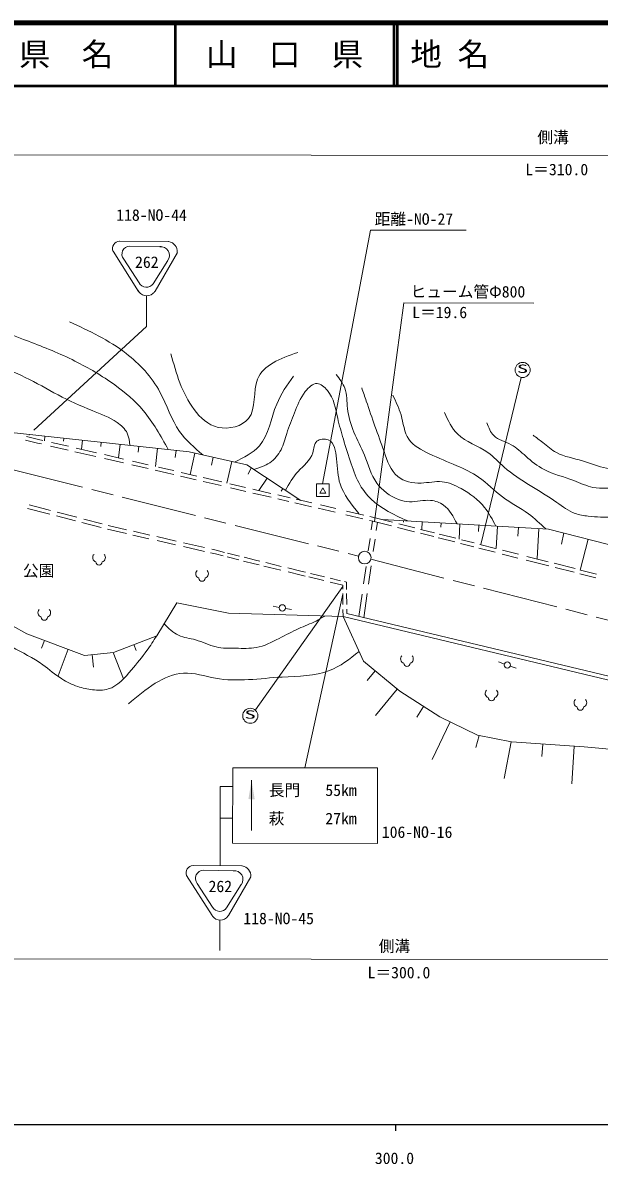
# Model space of a CAD drawing. Units: millimetres, scale not verified. Extents: x 40000 to 680000, y 20000 to 380000.
# Drawn here: x 308764 to 400386, y 198715 to 380000 of the extents above; entities that cross this region are included whole.
import ezdxf
from ezdxf.enums import TextEntityAlignment as Align

# ---------------------------------------------------------------- set-up
doc = ezdxf.new("R2010")
doc.units = ezdxf.units.MM
doc.header["$LTSCALE"] = 1000
doc.linetypes.add('CHAIN', pattern=[18.5, 12, -1.5, 3.5, -1.5])
for name, color, linetype, lineweight in [('M-BGD', 7, 'Continuous', 13), ('M-BMK', 2, 'CHAIN', 13), ('M-BMK-SRVR', 3, 'Continuous', 13), ('M-STR-STR3', 7, 'Continuous', 13), ('M-STR-STRC', 7, 'Continuous', 13), ('M-TTL', 2, 'Continuous', 140), ('M-TTL-BAND', 7, 'Continuous', 25), ('M-TTL-LINE', 7, 'Continuous', 50), ('M-TTL-TXT', 7, 'Continuous', 13)]:
    doc.layers.add(name, color=color, linetype=linetype, lineweight=lineweight)
doc.styles.add('ＭＳ ゴシック', font='')
doc.styles.get('ＭＳ ゴシック').set_extended_font_data('MS Gothic')

# ---------------------------------------------------------------- blocks, each defined once
blk = doc.blocks.new('filled_arrow')
at = {"color": 0, "linetype": 'Continuous', "lineweight": -2}
blk.add_solid([(7.5, 1.25), (0, 0), (7.5, -1.25)], dxfattribs=at)

msp = doc.modelspace()

# ---------------------------------------------------------------- linework, layer by layer
at = {"layer": 'M-BGD'}
for p, q in [((335192, 311877), (306410, 314992)), ((309203, 313707), (311099, 313254)), ((309375, 314283), (311236, 313838)), ((309801, 314625), (309788, 314505)), ((311236, 313838), (311924, 313679)), ((312206, 313614), (312286, 314356)), ((315269, 314034), (315218, 313567)), ((318251, 313711), (318094, 312257)), ((311099, 313254), (311723, 313110)), ((313142, 312783), (315993, 312126)), ((313300, 313362), (316023, 312735)), ((317048, 311883), (320384, 311114)), ((317228, 312457), (320494, 311704)), ((321234, 313388), (321159, 312690)), ((324217, 313065), (323982, 310900)), ((327199, 312742), (327099, 311814)), ((330182, 312420), (329870, 309543)), ((333164, 312097), (332965, 310948)), ((344351, 309790), (335192, 311877)), ((321760, 310797), (324769, 310103)), ((321763, 311412), (324791, 310714)), ((326178, 310394), (328700, 309813)), ((335348, 308269), (336122, 311665)), ((339047, 310999), (338758, 309731)), ((341972, 310333), (341190, 306901)), ((326072, 309803), (328676, 309203)), ((329804, 308943), (331815, 308479)), ((330316, 309441), (331951, 309064)), ((331815, 308479), (332762, 308258)), ((331951, 309064), (332771, 308872)), ((333944, 308597), (336424, 308017)), ((352960, 304146), (344351, 309790)), ((345086, 309308), (344606, 308305)), ((333846, 308004), (336345, 307419)), ((337421, 307167), (340272, 306500)), ((337453, 307776), (340410, 307084)), ((341684, 306785), (344158, 306206)), ((346292, 305706), (347581, 307672)), ((355465, 306752), (355463, 304752)), ((357465, 306750), (355465, 306752)), ((357463, 304750), (357465, 306750)), ((341776, 306148), (344203, 305579)), ((345322, 305934), (348179, 305265)), ((345353, 305310), (348244, 304633)), ((349278, 305007), (351263, 304543)), ((350090, 306027), (349814, 305606)), ((355463, 304752), (357463, 304750)), ((355955, 305279), (356464, 306151)), ((356955, 305278), (355955, 305279)), ((356955, 305278), (356464, 306151)), ((312620, 302072), (309509, 302884)), ((312772, 302653), (309789, 303431)), ((349286, 304389), (351062, 303974)), ((351982, 303758), (354666, 303130)), ((352202, 304323), (354725, 303732)), ((355695, 302889), (358423, 302250)), ((356062, 303419), (358548, 302837)), ((313070, 301955), (312620, 302072)), ((313151, 302554), (312772, 302653)), ((317124, 300898), (314110, 301684)), ((317327, 301465), (314235, 302271)), ((321387, 300407), (318482, 301164)), ((360119, 301853), (362838, 301217)), ((360203, 302450), (362951, 301807)), ((363887, 300971), (364416, 300847)), ((363926, 301578), (364558, 301430)), ((364558, 301430), (367516, 300682)), ((392346, 299586), (365915, 301111)), ((321206, 299834), (318142, 300633)), ((325245, 298877), (322207, 299573)), ((325254, 299490), (322350, 300156)), ((328951, 298643), (326359, 299237)), ((364363, 300861), (364165, 299474)), ((364416, 300847), (367364, 300102)), ((365143, 300663), (364956, 299354)), ((368325, 299859), (371034, 299173)), ((368527, 300426), (371079, 299781)), ((369265, 300918), (369253, 300713)), ((372006, 299546), (374186, 298995)), ((372188, 299500), (372260, 300745)), ((375255, 300572), (375216, 299904)), ((378250, 300399), (378111, 297997)), ((381245, 300227), (381186, 299206)), ((384240, 300054), (384034, 296489)), ((387535, 299864), (387454, 298473)), ((390509, 294841), (390788, 299676)), ((407185, 295791), (392346, 299586)), ((328798, 298062), (326263, 298644)), ((333155, 297679), (330078, 298385)), ((333047, 297088), (330133, 297756)), ((337671, 296644), (334291, 297419)), ((363965, 298079), (363683, 296108)), ((364758, 297970), (364479, 296027)), ((371972, 298936), (374085, 298402)), ((374805, 298220), (375049, 298158)), ((374939, 298804), (375197, 298739)), ((375049, 298158), (377428, 297552)), ((375197, 298739), (377585, 298131)), ((378338, 297320), (380451, 296783)), ((378490, 297901), (380535, 297380)), ((394745, 298972), (394406, 297201)), ((398624, 297981), (397384, 293090)), ((337642, 296035), (334282, 296805)), ((339373, 295638), (338624, 295810)), ((339514, 296221), (338810, 296383)), ((340613, 295326), (339373, 295638)), ((340844, 295886), (339514, 296221)), ((343196, 295293), (341318, 295767)), ((381276, 296572), (383849, 295917)), ((381394, 297161), (383922, 296518)), ((384973, 295631), (387467, 294996)), ((384995, 296245), (387568, 295589)), ((343115, 294695), (341257, 295163)), ((345617, 294064), (343869, 294505)), ((345760, 294647), (343954, 295102)), ((346354, 293887), (345617, 294064)), ((346461, 294479), (345760, 294647)), ((349791, 293062), (347095, 293709)), ((349840, 293667), (347389, 294256)), ((364152, 293741), (363733, 290819)), ((388798, 294657), (392365, 293749)), ((388899, 295251), (392253, 294397)), ((393208, 294153), (396552, 293302)), ((292884, 292065), (309422, 282958)), ((353176, 292866), (350918, 293408)), ((353036, 292282), (350922, 292790)), ((353662, 292131), (353036, 292282)), ((353723, 292733), (353176, 292866)), ((356637, 291410), (354226, 291994)), ((356704, 292011), (354505, 292544)), ((363333, 293667), (362933, 290872)), ((393393, 293487), (396386, 292725)), ((397292, 292495), (399864, 291839)), ((397417, 293082), (399967, 292433)), ((359274, 291388), (357623, 291788)), ((359625, 290686), (357630, 291169)), ((359630, 290035), (359625, 290686)), ((360221, 291158), (359893, 291238)), ((360230, 289993), (360221, 291158)), ((359650, 287618), (359635, 289372)), ((360250, 287590), (360236, 289357)), ((362701, 289255), (362192, 285701)), ((363521, 289341), (362973, 285514)), ((330047, 282646), (333257, 287886)), ((333257, 287886), (341471, 286246)), ((349529, 287151), (348539, 287322)), ((350509, 286990), (351498, 286829)), ((359666, 285688), (359656, 286816)), ((360262, 286163), (360256, 286843)), ((341471, 286246), (359666, 285688)), ((443432, 265656), (359666, 285688)), ((359666, 285688), (362921, 278610)), ((443489, 266259), (360262, 286163)), ((309422, 282958), (318566, 279511)), ((312213, 281906), (311754, 280690)), ((323169, 279973), (330047, 282646)), ((326411, 281233), (326773, 280301)), ((314361, 276265), (315956, 280495)), ((318566, 279511), (323169, 279973)), ((319984, 277643), (319784, 279633)), ((324760, 275820), (323149, 279965)), ((362921, 278610), (368679, 273826)), ((385320, 278154), (384370, 278485)), ((386259, 277823), (387209, 277502)), ((364788, 277059), (363518, 275514)), ((364815, 270006), (368250, 274183)), ((368679, 273826), (375030, 269780)), ((371403, 269719), (372478, 271406)), ((373821, 262994), (376715, 268963)), ((375030, 269780), (381037, 266868)), ((381326, 266810), (380758, 264884)), ((381037, 266868), (386473, 265779)), ((385281, 259948), (386398, 265784)), ((386473, 265779), (397999, 264991)), ((391423, 265440), (391291, 263445)), ((396017, 259122), (396411, 265099)), ((397999, 264991), (407862, 264094))]:
    msp.add_line(p, q, dxfattribs=at)
for centre in [(350021, 287072), (385787, 277986)]:
    msp.add_circle(centre, 500, dxfattribs=at)
for centre, radius, start, end in [((320603, 295071), 727, 135.73691, 252.21805), ((321160, 295070), 727, 287.66425, 44.14539), ((320881, 294378), 500, 179.94123, 359.94107), ((336980, 292492), 727, 135.73691, 252.21805), ((337537, 292491), 727, 287.66425, 44.14539), ((337258, 291798), 500, 179.94123, 359.94107), ((311901, 286295), 727, 135.73691, 252.21805), ((312458, 286294), 727, 287.66425, 44.14539), ((312178, 285602), 500, 179.94123, 359.94107), ((369552, 278972), 727, 135.73691, 252.21805), ((370109, 278972), 727, 287.66425, 44.14539), ((369830, 278279), 500, 179.94123, 359.94107), ((382990, 273501), 727, 135.73691, 252.21805), ((383548, 273500), 727, 287.66425, 44.14539), ((383268, 272808), 500, 179.94123, 359.94107), ((397115, 272001), 727, 135.73691, 252.21805), ((397673, 272001), 727, 287.66425, 44.14539), ((397393, 271308), 500, 179.94123, 359.94107)]:
    msp.add_arc(centre, radius, start, end, dxfattribs=at)
for points, knots in [([(325783, 312896), (325708, 313566), (325633, 314237), (325357, 314818), (325027, 315512), (324410, 316077), (323752, 316536), (322519, 317395), (321139, 317881), (319777, 318420), (317931, 319150), (316118, 319978), (314358, 320904), (312617, 321820), (310926, 322832), (309158, 323688), (307562, 324461), (305903, 325107), (304312, 325899), (302333, 326885), (300460, 328098), (298743, 329491), (296903, 330983), (295242, 332683), (293416, 334185), (292437, 334990), (291411, 335738), (290384, 336486)], [0, 0, 0, 0, 1, 1, 1, 2, 2, 2, 3, 3, 3, 4, 4, 4, 5, 5, 5, 6, 6, 6, 7, 7, 7, 8, 8, 8, 9, 9, 9, 9]), ([(331873, 312237), (330681, 314396), (329488, 316555), (327915, 318411), (326607, 319955), (325035, 321289), (323376, 322487), (321367, 323937), (319229, 325187), (317037, 326280), (314659, 327466), (312216, 328467), (309657, 329411), (307535, 330194), (305334, 330938), (303696, 332352), (302432, 333443), (301504, 334934), (300577, 336425)], [0, 0, 0, 0, 1, 1, 1, 2, 2, 2, 3, 3, 3, 4, 4, 4, 5, 5, 5, 6, 6, 6, 6]), ([(316192, 332528), (319322, 331065), (322453, 329602), (325179, 327502), (327347, 325832), (329259, 323760), (330569, 321343), (331687, 319280), (332366, 316965), (333686, 315092), (334675, 313690), (336023, 312536), (337371, 311381)], [0, 0, 0, 0, 1, 1, 1, 2, 2, 2, 3, 3, 3, 4, 4, 4, 4]), ([(332303, 327400), (333172, 324301), (334041, 321201), (335985, 318592), (336957, 317289), (338198, 316107), (339816, 315749), (341524, 315371), (343652, 315908), (344645, 317164), (345911, 318762), (345338, 321525), (346072, 323410), (346951, 325669), (349709, 326666), (352466, 327663)], [0, 0, 0, 0, 1, 1, 1, 2, 2, 2, 3, 3, 3, 4, 4, 4, 5, 5, 5, 5]), ([(342407, 310233), (343896, 310955), (345385, 311677), (346369, 312807), (347861, 314524), (348187, 317182), (349121, 319431), (349795, 321055), (350785, 322466), (351776, 323877)], [0, 0, 0, 0, 1, 1, 1, 2, 2, 2, 3, 3, 3, 3]), ([(345441, 309076), (346351, 309344), (347261, 309611), (348030, 310130), (348779, 310635), (349394, 311379), (349808, 312194), (350223, 313013), (350436, 313903), (350715, 314776), (351069, 315889), (351529, 316974), (351945, 318036), (352398, 319195), (352797, 320326), (353660, 321425), (354182, 322091), (354875, 322745), (355566, 322715), (356152, 322689), (356737, 322170), (357179, 321615), (358241, 320283), (358478, 318744), (358822, 317222), (359076, 316093), (359389, 314974), (359722, 313863), (360116, 312552), (360537, 311254), (360978, 309955), (361372, 308791), (361781, 307627), (362395, 306563), (362852, 305771), (363422, 305034), (364072, 304398), (365698, 302806), (367826, 301842), (369953, 300878)], [0, 0, 0, 0, 1, 1, 1, 2, 2, 2, 3, 3, 3, 4, 4, 4, 5, 5, 5, 6, 6, 6, 7, 7, 7, 8, 8, 8, 9, 9, 9, 10, 10, 10, 11, 11, 11, 12, 12, 12, 13, 13, 13, 13]), ([(377790, 300426), (377207, 301569), (376623, 302712), (375626, 303409), (375042, 303818), (374316, 304073), (373593, 304138), (372472, 304238), (371358, 303881), (370250, 303923), (369661, 303946), (369074, 304082), (368507, 304288), (367121, 304795), (365861, 305728), (365023, 306907), (364091, 308219), (363681, 309836), (363066, 311341), (362558, 312583), (361911, 313748), (361398, 314975), (360897, 316176), (360525, 317436), (360385, 318754), (360270, 319841), (360312, 320967), (359953, 321951), (359665, 322739), (359120, 323435), (358574, 324132)], [0, 0, 0, 0, 1, 1, 1, 2, 2, 2, 3, 3, 3, 4, 4, 4, 5, 5, 5, 6, 6, 6, 7, 7, 7, 8, 8, 8, 9, 9, 9, 10, 10, 10, 10]), ([(383970, 300069), (383425, 301106), (382880, 302142), (382164, 303039), (381186, 304266), (379888, 305232), (378462, 306022), (377490, 306560), (376459, 307017), (375412, 307115), (374329, 307216), (373230, 306934), (372070, 306900), (370739, 306861), (369329, 307148), (368366, 307921), (367225, 308837), (366710, 310434), (366190, 311919), (365704, 313306), (365213, 314595), (364741, 315916), (364272, 317231), (363821, 318577), (363365, 319914), (363125, 320618), (362883, 321320), (362641, 322021)], [0, 0, 0, 0, 1, 1, 1, 2, 2, 2, 3, 3, 3, 4, 4, 4, 5, 5, 5, 6, 6, 6, 7, 7, 7, 8, 8, 8, 9, 9, 9, 9]), ([(391888, 299612), (391003, 300455), (390118, 301298), (389138, 302015), (387813, 302984), (386315, 303722), (384999, 304707), (383693, 305685), (382565, 306907), (381225, 307835), (380149, 308580), (378937, 309137), (377739, 309655), (376293, 310281), (374868, 310852), (373382, 311548), (372128, 312137), (370831, 312815), (370115, 313877), (369394, 314947), (369264, 316407), (368884, 317728), (368566, 318835), (368073, 319844), (367580, 320854)], [0, 0, 0, 0, 1, 1, 1, 2, 2, 2, 3, 3, 3, 4, 4, 4, 5, 5, 5, 6, 6, 6, 7, 7, 7, 8, 8, 8, 8]), ([(414760, 293796), (413977, 294528), (413195, 295260), (412453, 296034), (411587, 296936), (410777, 297895), (409840, 298724), (409135, 299349), (408359, 299900), (407517, 300325), (406453, 300862), (405284, 301199), (404103, 301346), (402946, 301490), (401777, 301453), (400616, 301495), (399962, 301518), (399310, 301567), (398655, 301642), (397938, 301724), (397216, 301837), (396548, 302080), (395496, 302464), (394578, 303171), (393644, 303827), (392266, 304793), (390852, 305645), (389433, 306519), (387997, 307403), (386556, 308309), (385295, 309429), (384423, 310204), (383637, 311081), (382682, 311757), (381152, 312840), (379188, 313407), (377890, 314668), (376961, 315570), (376374, 316827), (375786, 318085)], [0, 0, 0, 0, 1, 1, 1, 2, 2, 2, 3, 3, 3, 4, 4, 4, 5, 5, 5, 6, 6, 6, 7, 7, 7, 8, 8, 8, 9, 9, 9, 10, 10, 10, 11, 11, 11, 12, 12, 12, 13, 13, 13, 13]), ([(420828, 292197), (420022, 293309), (419216, 294420), (418191, 295301), (416923, 296392), (415321, 297130), (414126, 298284), (413319, 299064), (412697, 300033), (411949, 300902), (411313, 301640), (410586, 302306), (409699, 302720), (408912, 303088), (407999, 303257), (407375, 303813), (406912, 304225), (406608, 304850), (406141, 305267), (405540, 305804), (404670, 305996), (403817, 306068), (402279, 306198), (400798, 305937), (399386, 306218), (398354, 306424), (397359, 306918), (396336, 307311), (394746, 307922), (393087, 308287), (391615, 309060), (390566, 309610), (389611, 310368), (388711, 311169), (387971, 311828), (387268, 312516), (386388, 312988), (385458, 313487), (384330, 313745), (383629, 314444), (383111, 314961), (382826, 315720), (382541, 316479)], [0, 0, 0, 0, 1, 1, 1, 2, 2, 2, 3, 3, 3, 4, 4, 4, 5, 5, 5, 6, 6, 6, 7, 7, 7, 8, 8, 8, 9, 9, 9, 10, 10, 10, 11, 11, 11, 12, 12, 12, 13, 13, 13, 14, 14, 14, 14]), ([(350511, 305751), (351112, 306795), (351713, 307839), (352529, 308737), (353384, 309677), (354475, 310456), (354857, 311713), (355051, 312355), (355061, 313121), (355512, 313528), (355940, 313914), (356764, 313978), (357329, 313744), (358333, 313329), (358517, 311976), (358633, 310764), (358778, 309261), (358818, 307977), (359210, 306768), (359753, 305097), (360969, 303570), (362184, 302043)], [0, 0, 0, 0, 1, 1, 1, 2, 2, 2, 3, 3, 3, 4, 4, 4, 5, 5, 5, 6, 6, 6, 7, 7, 7, 7]), ([(428042, 290324), (427042, 291217), (426043, 292109), (425018, 292969), (423438, 294296), (421800, 295545), (420227, 296898), (418935, 298008), (417688, 299188), (416744, 300606), (416100, 301572), (415597, 302648), (414858, 303514), (414090, 304414), (413067, 305087), (412172, 305915), (411342, 306683), (410621, 307585), (409704, 308169), (408398, 309002), (406693, 309191), (405056, 309191), (403856, 309192), (402693, 309091), (401568, 309267), (400271, 309471), (399025, 310044), (397719, 310434), (396309, 310855), (394831, 311063), (393579, 311746), (392801, 312171), (392110, 312780), (391402, 313346), (390899, 313748), (390388, 314129), (389877, 314510)], [0, 0, 0, 0, 1, 1, 1, 2, 2, 2, 3, 3, 3, 4, 4, 4, 5, 5, 5, 6, 6, 6, 7, 7, 7, 8, 8, 8, 9, 9, 9, 10, 10, 10, 11, 11, 11, 12, 12, 12, 12]), ([(220397, 299058), (221115, 298776), (221832, 298495), (222370, 298004), (223033, 297400), (223423, 296480), (223661, 295572), (223930, 294547), (224005, 293538), (224227, 292519), (224461, 291447), (224857, 290364), (225517, 289517), (226376, 288416), (227680, 287715), (228929, 286979), (231288, 285589), (233446, 284073), (235649, 282575), (239599, 279891), (243692, 277265), (248231, 275566), (251404, 274378), (254794, 273643), (258123, 273693), (262373, 273757), (266523, 275101), (270696, 276358), (273756, 277279), (276828, 278154), (279545, 279607), (282275, 281068), (284647, 283112), (287116, 285303), (288100, 286176), (289101, 287073), (290261, 287395), (291602, 287766), (293156, 287370), (294602, 286935), (295939, 286533), (297183, 286098), (298402, 285563), (300240, 284756), (302021, 283723), (303782, 282698), (304852, 282076), (305916, 281456), (307004, 280870), (308680, 279968), (310415, 279144), (311958, 278037), (312975, 277308), (313907, 276455), (314967, 275783), (315753, 275285), (316609, 274886), (317490, 274594), (318257, 274341), (319044, 274169), (319862, 274075), (320703, 273978), (321578, 273963), (322356, 274194), (323841, 274635), (324974, 275971), (326037, 277224), (326915, 278261), (327746, 279241), (328503, 280301), (329043, 281055), (329545, 281851), (330047, 282646)], [0, 0, 0, 0, 1, 1, 1, 2, 2, 2, 3, 3, 3, 4, 4, 4, 5, 5, 5, 6, 6, 6, 7, 7, 7, 8, 8, 8, 9, 9, 9, 10, 10, 10, 11, 11, 11, 12, 12, 12, 13, 13, 13, 14, 14, 14, 15, 15, 15, 16, 16, 16, 17, 17, 17, 18, 18, 18, 19, 19, 19, 20, 20, 20, 21, 21, 21, 22, 22, 22, 23, 23, 23, 24, 24, 24, 24]), ([(331218, 284558), (331940, 283839), (332661, 283120), (333537, 282720), (334362, 282342), (335325, 282249), (336231, 281993), (337350, 281677), (338383, 281113), (339487, 280864), (340506, 280633), (341586, 280671), (342664, 280659), (343753, 280647), (344840, 280585), (345881, 280777), (347142, 281009), (348337, 281614), (349502, 282221), (350550, 282766), (351574, 283312), (352640, 283786), (353549, 284189), (354488, 284540), (355376, 284989), (355856, 285233), (356321, 285505), (356786, 285777)], [0, 0, 0, 0, 1, 1, 1, 2, 2, 2, 3, 3, 3, 4, 4, 4, 5, 5, 5, 6, 6, 6, 7, 7, 7, 8, 8, 8, 9, 9, 9, 9]), ([(362216, 280143), (360712, 278956), (359209, 277770), (357516, 277103), (355217, 276196), (352569, 276247), (349982, 276092), (346378, 275877), (342890, 275263), (339395, 275900), (337694, 276210), (335990, 276816), (334306, 276719), (332749, 276630), (331209, 275940), (329826, 275095), (328266, 274142), (326906, 272992), (325547, 271842)], [0, 0, 0, 0, 1, 1, 1, 2, 2, 2, 3, 3, 3, 4, 4, 4, 5, 5, 5, 6, 6, 6, 6])]:
    msp.add_open_spline(points, degree=3, knots=knots, dxfattribs=at)
at = {"layer": 'M-BMK'}
for p, q in [((306614, 309135), (362131, 295283)), ((364086, 294788), (459010, 270497))]:
    msp.add_line(p, q, dxfattribs=at)
at = {"layer": 'M-BMK-SRVR'}
msp.add_circle((363118, 295059), 1000, dxfattribs=at)
at = {"layer": 'M-STR-STR3'}
for p, q in [((224737, 359097), (530543, 358783)), ((364674, 300782), (369306, 335502)), ((369306, 335502), (389990, 335481)), ((512062, 231106), (219617, 231407))]:
    msp.add_line(p, q, dxfattribs=at)
at = {"layer": 'M-STR-STRC'}
for p, q in [((324166, 345324), (331917, 345249)), ((325773, 344541), (330739, 344449)), ((323102, 343709), (327157, 337349)), ((333334, 343498), (329786, 337362)), ((324809, 342459), (327242, 338698)), ((331803, 342274), (329487, 338559)), ((328412, 336629), (328413, 331780)), ((328413, 331780), (310540, 315316)), ((387964, 323692), (381555, 297120)), ((345748, 270896), (359627, 290458)), ((353574, 261681), (359636, 289268)), ((342132, 261693), (342120, 249693)), ((342132, 261693), (365132, 261669)), ((365132, 261669), (365120, 249669)), ((345130, 259690), (345122, 251690)), ((340129, 258681), (340118, 247695)), ((342129, 258679), (340129, 258681)), ((340116, 246136), (340124, 253681)), ((342124, 253679), (340124, 253681)), ((342120, 249693), (365120, 249669)), ((335848, 246177), (343599, 246102)), ((337456, 245394), (342421, 245303)), ((334785, 244563), (338839, 238202)), ((336491, 243312), (338924, 239551)), ((343486, 243127), (341169, 239412)), ((345016, 244352), (341468, 238215)), ((340094, 237482), (340095, 232633))]:
    msp.add_line(p, q, dxfattribs=at)
for centre in [(388219, 324865), (344923, 269941)]:
    msp.add_circle(centre, 1200, dxfattribs=at)
for centre, radius, start, end in [((324228, 344125), 1203, 94.3739, 199.60686), ((325789, 343269), 1272, 90.69559, 219.58669), ((330715, 343089), 1369, 325.22293, 97.64033), ((331701, 343636), 1628, 356.39256, 80.645), ((328466, 338179), 1537, 204.20852, 309.42329), ((328409, 339356), 1340, 209.42168, 323.48144), ((328466, 338179), 1537, 309.96012, 329.2229), ((335910, 244978), 1203, 94.3739, 199.60686), ((337471, 244122), 1272, 90.69559, 219.58669), ((342397, 243942), 1369, 325.22293, 97.64033), ((343383, 244489), 1628, 356.39256, 80.645), ((340092, 240210), 1340, 209.42168, 323.48144), ((340149, 239032), 1537, 204.20852, 309.42329), ((340149, 239032), 1537, 309.96012, 329.2229)]:
    msp.add_arc(centre, radius, start, end, dxfattribs=at)
at = {"layer": 'M-TTL'}
msp.add_line((680000, 380000), (40000, 380000), dxfattribs=at)
at = {"layer": 'M-TTL-BAND'}
for p, q in [((40000, 205000), (579000, 205000)), ((368000, 205000), (368000, 204000))]:
    msp.add_line(p, q, dxfattribs=at)
at = {"layer": 'M-TTL-LINE'}
for p, q in [((333000, 380000), (333000, 370000)), ((367750, 380000), (367750, 370000)), ((368250, 380000), (368250, 370000)), ((40000, 370000), (680000, 370000))]:
    msp.add_line(p, q, dxfattribs=at)
at = {"layer": 'M-TTL-TXT'}
for p, q in [((356398, 306751), (364007, 347093)), ((364007, 347093), (379221, 347077))]:
    msp.add_line(p, q, dxfattribs=at)

# ---------------------------------------------------------------- block references
at = {"layer": 'M-STR-STRC', "xscale": 400, "yscale": 400, "rotation": 269.9}
msp.add_blockref('filled_arrow', (345130, 259690), dxfattribs=at)

# ---------------------------------------------------------------- texts
at = {"layer": 'M-STR-STR3', "style": 'ＭＳ ゴシック'}
for s, p in [('側溝', (390552, 360364)), ('L＝310.0', (388652, 355248)), ('ヒューム管Φ800', (370393, 335842)), ('L＝19.6', (370656, 332551)), ('側溝', (365342, 231883)), ('L＝300.0', (363562, 227690))]:
    msp.add_text(s, height=1833, rotation=359.941, dxfattribs=at).set_placement(p, align=Align.BOTTOM_LEFT)
at = {"layer": 'M-STR-STRC', "style": 'ＭＳ ゴシック'}
for s, p in [('118-NO-44', (323617, 348006)), ('262', (326606, 340525)), ('長門', (347855, 256656)), ('55km', (356855, 256647)), ('萩', (347851, 252156)), ('27km', (356851, 252147)), ('106-NO-16', (365828, 249998)), ('262', (338288, 241378)), ('118-NO-45', (343822, 236285))]:
    msp.add_text(s, height=1833, rotation=359.941, dxfattribs=at).set_placement(p, align=Align.BOTTOM_LEFT)
at = {"layer": 'M-STR-STRC', "style": 'ＭＳ ゴシック', "width": 2}
for p in [(387300, 324003), (344004, 269079)]:
    msp.add_text('S', height=1320, rotation=359.941, dxfattribs=at).set_placement(p, align=Align.BOTTOM_LEFT)
at = {"layer": 'M-TTL', "color": 7, "style": 'ＭＳ ゴシック'}
msp.add_text('公園', height=1833, rotation=359.941, dxfattribs=at).set_placement((308778, 291521), align=Align.BOTTOM_LEFT)
at = {"layer": 'M-TTL-BAND', "style": 'ＭＳ ゴシック'}
msp.add_text('300.0', height=1833, dxfattribs=at).set_placement((367844, 198195), align=Align.BOTTOM_CENTER)
at = {"layer": 'M-TTL-TXT', "style": 'ＭＳ ゴシック'}
for s, p in [('県\u3000名', (315625, 375000)), ('山\u3000口\u3000県', (350375, 375000))]:
    msp.add_text(s, height=3666, dxfattribs=at).set_placement(p, align=Align.MIDDLE_CENTER)
msp.add_text('地 名', height=3666, dxfattribs=at).set_placement((370380, 375000), align=Align.MIDDLE_LEFT)
msp.add_text('距離-NO-27', height=1833, rotation=359.941, dxfattribs=at).set_placement((364688, 347379), align=Align.BOTTOM_LEFT)

doc.saveas('drawing.dxf')
